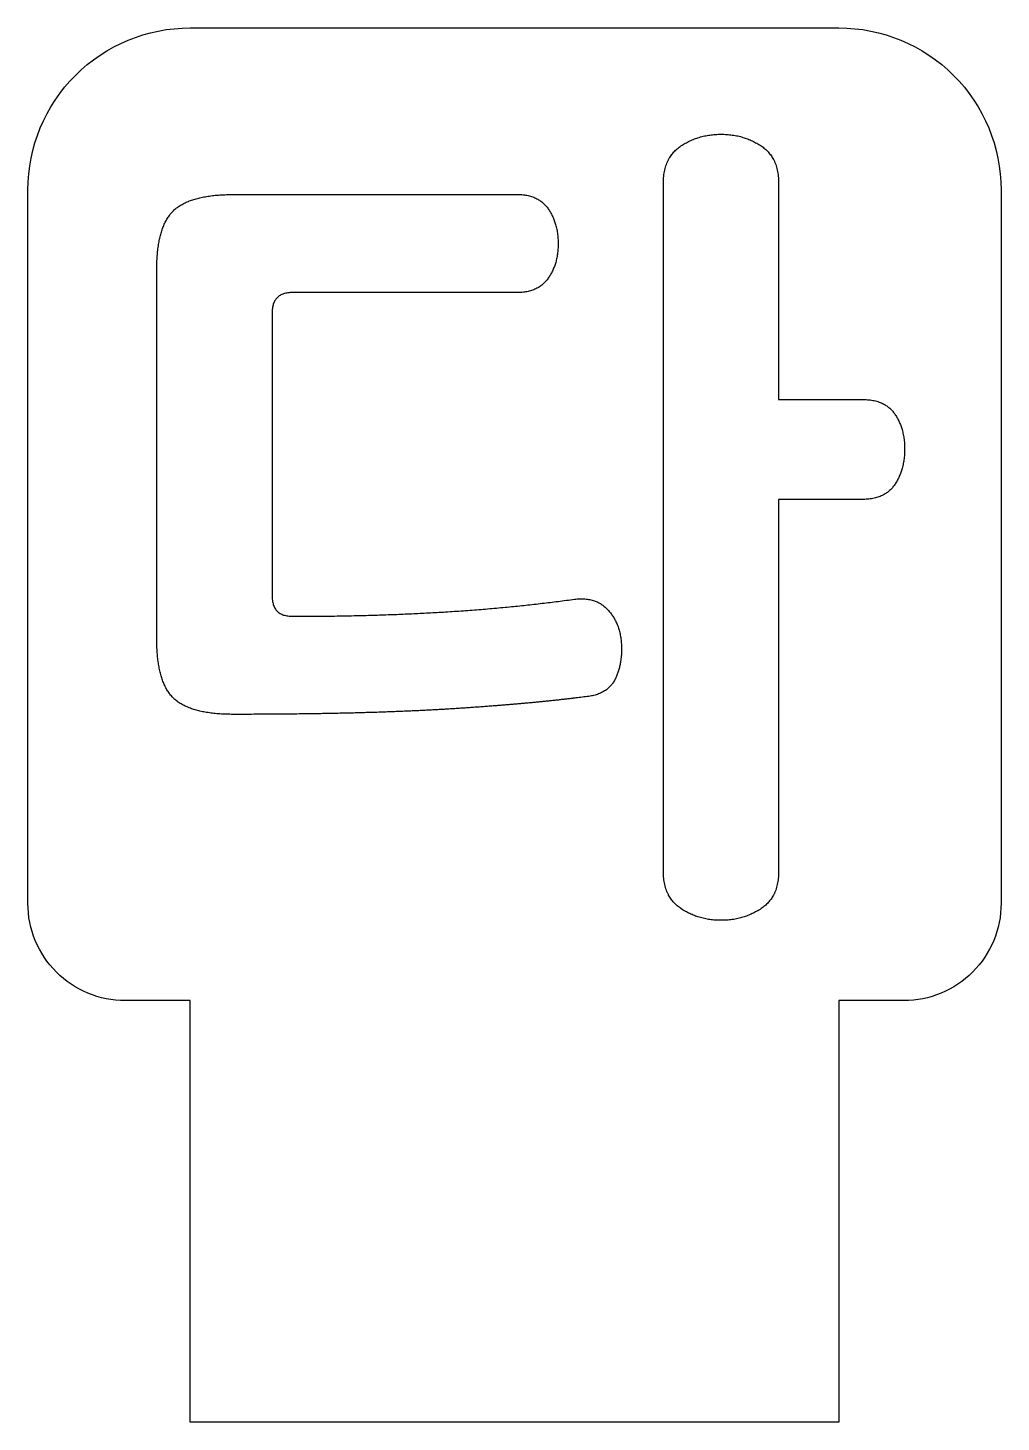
# Model space of a CAD drawing. Header units: millimetres. Extents: x 310 to 340, y -39 to 4.
import ezdxf

# ---------------------------------------------------------------- set-up
doc = ezdxf.new("R2010")
doc.units = ezdxf.units.MM
doc.layers.get('0').update_dxf_attribs({"linetype": 'CONTINUOUS'})

msp = doc.modelspace()

# ---------------------------------------------------------------- linework, layer by layer
for p, q in [((329.592, -22.026), (329.592, -0.778)), ((333.142, -0.778), (333.142, -7.463)), ((316.332, -1.139), (325.098, -1.139)), ((313.974, -14.87), (313.974, -3.441)), ((325.098, -4.162), (318.163, -4.162)), ((317.525, -4.8), (317.525, -13.51)), ((333.142, -7.463), (335.75, -7.463)), ((335.75, -10.542), (333.142, -10.542)), ((333.142, -10.542), (333.142, -22.026))]:
    msp.add_line(p, q)
msp.add_lwpolyline([(313, -26, -0.414214), (310, -23), (310, -1, -0.414214), (315, 4), (335, 4, -0.414214), (340, -1), (340, -23, -0.414214), (337, -26), (335, -26), (335, -39), (315, -39), (315, -26)], format="xyb", close=True)
for points in [[(330.132, 0.359), (330.673, 0.72), (331.367, 0.72)], [(331.367, 0.72), (332.06, 0.72), (332.601, 0.359)], [(329.592, -0.778), (329.592, -0.001), (330.132, 0.359)], [(332.601, 0.359), (333.142, -0.001), (333.142, -0.778)], [(314.488, -1.638), (315.001, -1.139), (316.332, -1.139)], [(325.098, -1.139), (325.736, -1.139), (326.041, -1.583)], [(313.974, -3.441), (313.974, -2.137), (314.488, -1.638)], [(326.041, -1.583), (326.346, -2.026), (326.346, -2.664)], [(326.346, -2.664), (326.346, -3.275), (326.041, -3.718)], [(326.041, -3.718), (325.736, -4.162), (325.098, -4.162)], [(318.163, -4.162), (317.525, -4.162), (317.525, -4.8)], [(335.75, -7.463), (336.415, -7.463), (336.721, -7.907)], [(336.721, -7.907), (337.026, -8.351), (337.026, -8.989)], [(337.026, -8.989), (337.026, -9.627), (336.721, -10.085)], [(336.721, -10.085), (336.415, -10.542), (335.75, -10.542)], [(317.525, -13.51), (317.525, -14.148), (318.163, -14.148)], [(322.671, -14.024), (324.82, -13.899), (326.845, -13.621)], [(326.845, -13.621), (327.483, -13.538), (327.858, -13.926)], [(318.163, -14.148), (320.521, -14.148), (322.671, -14.024)], [(327.858, -13.926), (328.232, -14.315), (328.288, -14.925)], [(314.488, -16.673), (313.974, -16.173), (313.974, -14.87)], [(328.288, -14.925), (328.343, -15.563), (328.121, -16.049)], [(328.121, -16.049), (327.899, -16.534), (327.289, -16.617)], [(316.332, -17.172), (315.001, -17.172), (314.488, -16.673)], [(327.289, -16.617), (326.429, -16.728), (325.389, -16.825)], [(320.035, -17.13), (318.385, -17.172), (316.332, -17.172)], [(323.017, -17.006), (321.686, -17.089), (320.035, -17.13)], [(325.389, -16.825), (324.349, -16.922), (323.017, -17.006)], [(330.132, -23.164), (329.592, -22.803), (329.592, -22.026)], [(333.142, -22.026), (333.142, -22.803), (332.601, -23.164)], [(331.367, -23.524), (330.673, -23.524), (330.132, -23.164)], [(332.601, -23.164), (332.06, -23.524), (331.367, -23.524)]]:
    msp.add_open_spline(points, degree=2)

doc.saveas('drawing.dxf')
